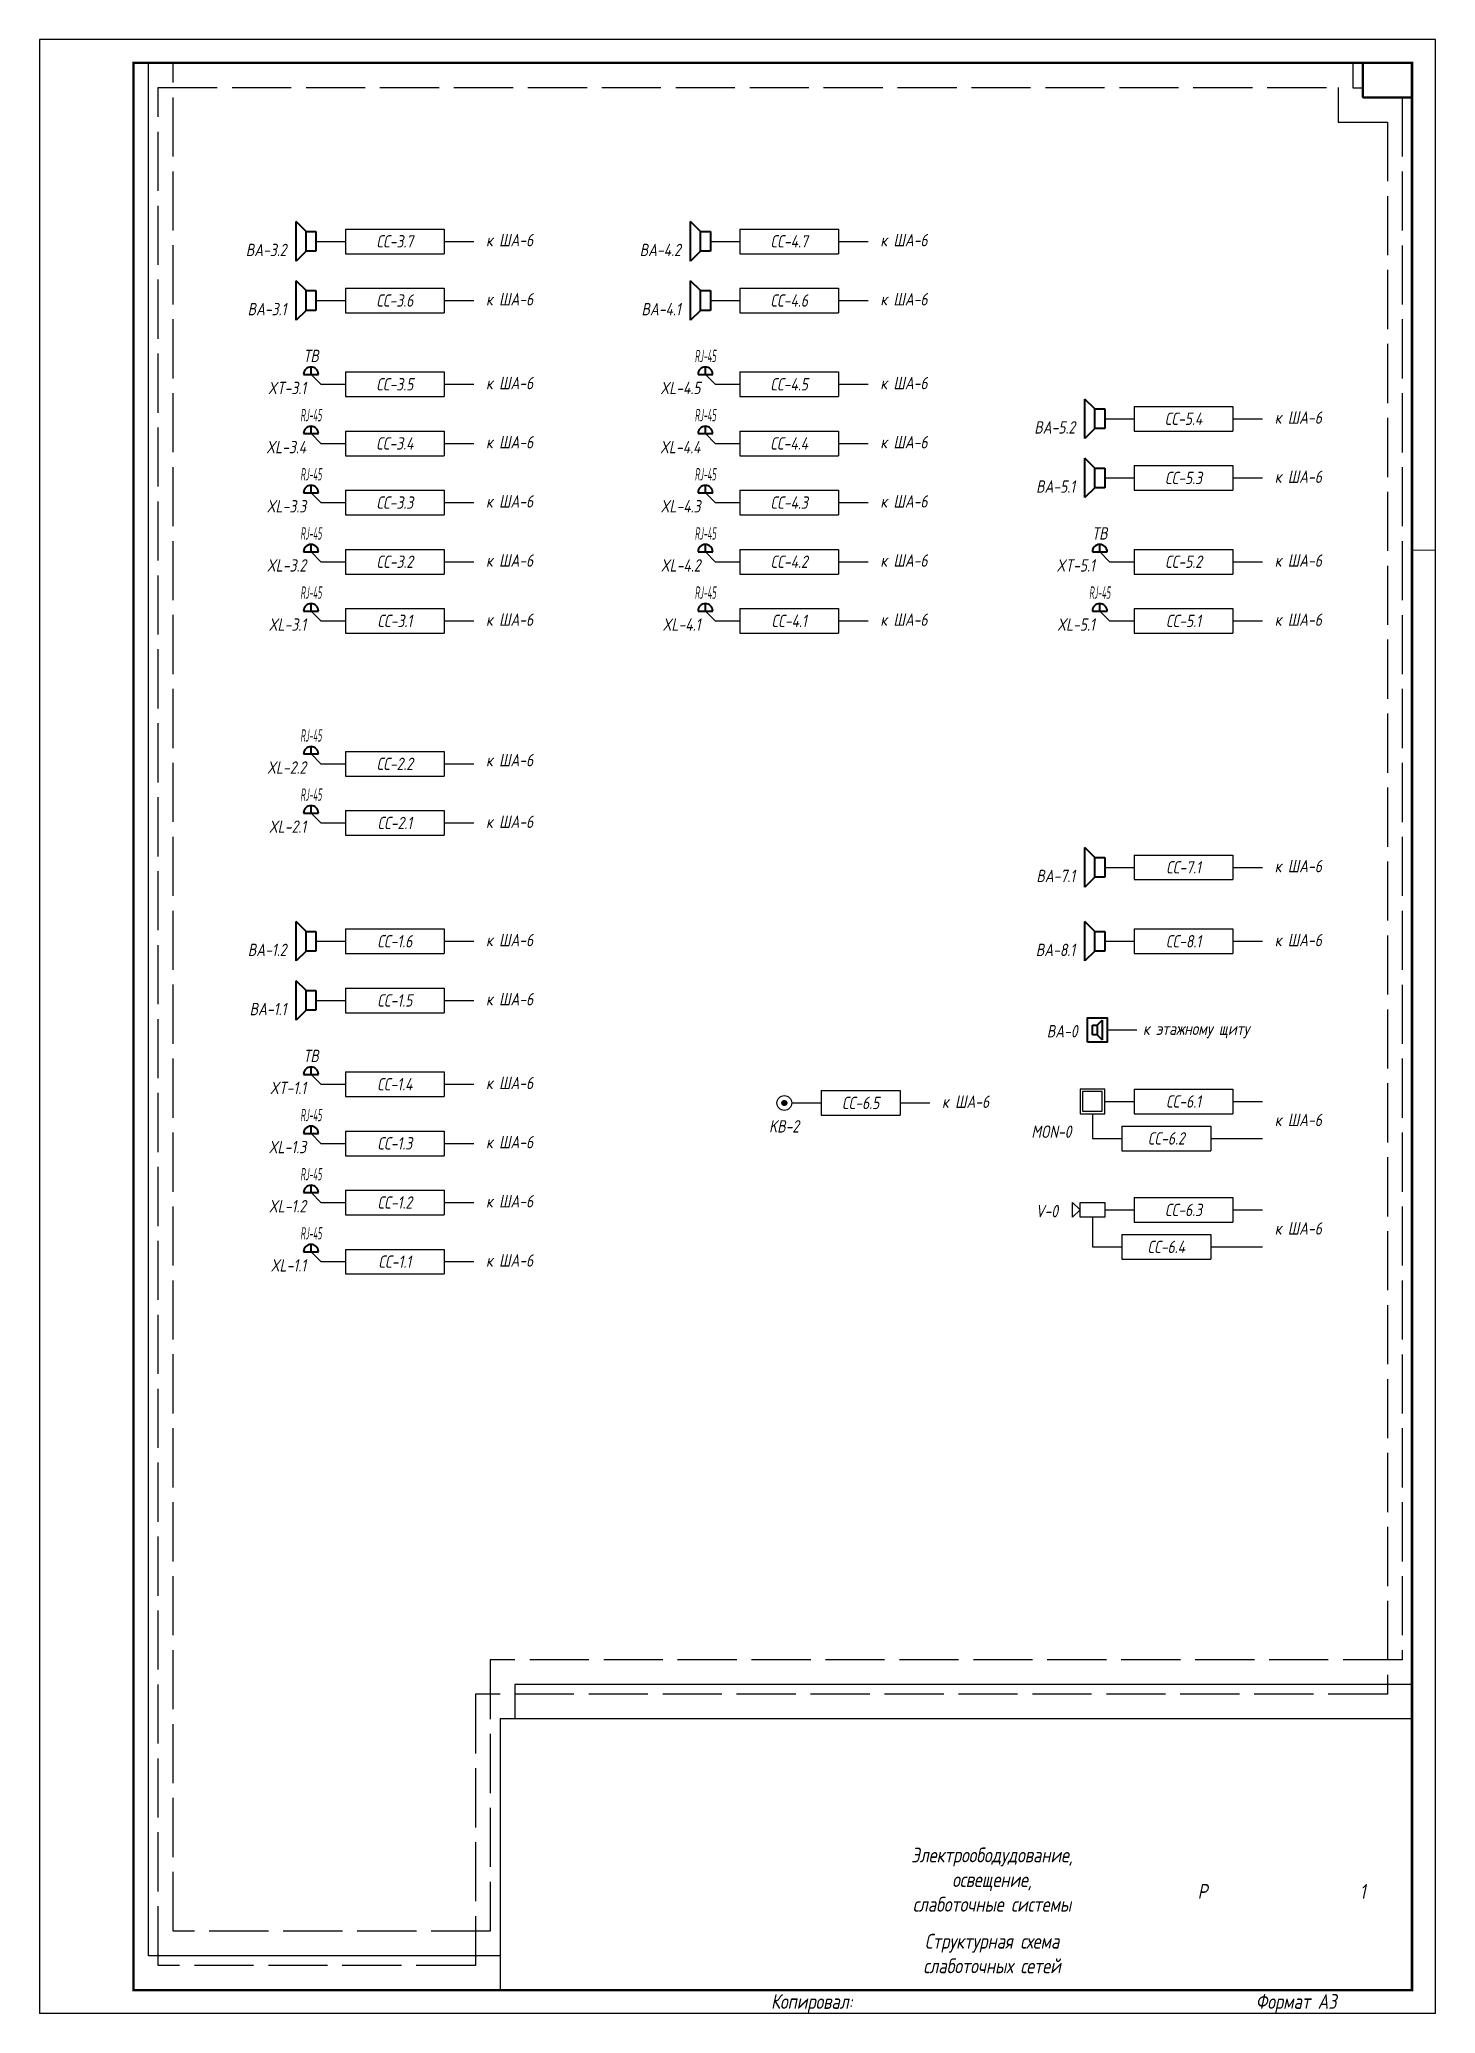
# Paper-space layout 'слаботочка' of a CAD drawing. Header units: millimetres. Extents: x 9 to 292, y 1 to 402.
# The model-space entities are those that its viewports show. They can reach past a viewport. Long polylines and large blocks are cut down to what shows.
import ezdxf
from ezdxf.enums import TextEntityAlignment as Align

# ---------------------------------------------------------------- set-up
doc = ezdxf.new("R2010")
doc.units = ezdxf.units.MM
doc.linetypes.add('ACAD_ISO02W100', pattern=[15, 12, -3])
for name, color, linetype in [('05 Слаботочка', 7, 'Continuous'), ('10 СОТ', 7, 'Continuous'), ('stamp', 7, 'Continuous')]:
    doc.layers.add(name, color=color, linetype=linetype)
doc.layers.add('noprint', color=2, linetype='Continuous', plot=False)
doc.styles.get("Standard").update_dxf_attribs({"font": 'arial.ttf'})
doc.styles.add('ГОСТ-ISOCPEUR', font='isocpeui.ttf', dxfattribs={"width": 0.8})
doc.linetypes.add('LAN_LINE', pattern='A,0.2,-0.05,["LAN",Standard,S=0.1,R=0,X=0,Y=-0.05],-0.3,0.1', length=0.65)

# ---------------------------------------------------------------- blocks, each defined once
blk = doc.blocks.new('розетка RJ-45')
at = {"color": 0, "lineweight": -2}
for p, q in [((-1.5, 0), (1.5, 0)), ((0, 0), (0, 1.5))]:
    blk.add_line(p, q, dxfattribs=at)
blk.add_arc((0, 0), 1.5, 0, 180, dxfattribs=at)
at = {"color": 0, "lineweight": -2, "style": 'ГОСТ-ISOCPEUR', "width": 0.4}
blk.add_text('RJ-45', height=2.5, dxfattribs=at).set_placement((0, 2.5), align=Align.CENTER)
blk = doc.blocks.new('розетка ТВ')
at = {"color": 0, "lineweight": -2}
for p, q in [((-1.5, 0), (1.5, 0)), ((0, 0), (0, 1.5))]:
    blk.add_line(p, q, dxfattribs=at)
blk.add_arc((0, 0), 1.5, 0, 180, dxfattribs=at)
at = {"color": 0, "lineweight": -2, "style": 'ГОСТ-ISOCPEUR', "width": 0.8}
blk.add_text('ТВ', height=2.5, dxfattribs=at).set_placement((0, 2.5), align=Align.CENTER)
blk = doc.blocks.new('*T152')
at = {"color": 0, "lineweight": -2}
for p, q in [((0, 0), (20, 0)), ((0, 0), (0, -5)), ((20, 0), (20, -5)), ((0, -5), (20, -5))]:
    blk.add_line(p, q, dxfattribs=at)
at = {"color": 0, "insert": (10, -2.5), "char_height": 2.5, "width": 19, "attachment_point": 5, "style": 'ГОСТ-ISOCPEUR'}
blk.add_mtext('{СС-1.1}', dxfattribs=at)
blk = doc.blocks.new('*T153')
at = {"color": 0, "lineweight": -2}
for p, q in [((0, 0), (20, 0)), ((0, 0), (0, -5)), ((20, 0), (20, -5)), ((0, -5), (20, -5))]:
    blk.add_line(p, q, dxfattribs=at)
at = {"color": 0, "insert": (10, -2.5), "char_height": 2.5, "width": 19, "attachment_point": 5, "style": 'ГОСТ-ISOCPEUR'}
blk.add_mtext('{СС-1.2}', dxfattribs=at)
blk = doc.blocks.new('*T154')
at = {"color": 0, "lineweight": -2}
for p, q in [((0, 0), (20, 0)), ((0, 0), (0, -5)), ((20, 0), (20, -5)), ((0, -5), (20, -5))]:
    blk.add_line(p, q, dxfattribs=at)
at = {"color": 0, "insert": (10, -2.5), "char_height": 2.5, "width": 19, "attachment_point": 5, "style": 'ГОСТ-ISOCPEUR'}
blk.add_mtext('{СС-1.3}', dxfattribs=at)
blk = doc.blocks.new('*T155')
at = {"color": 0, "lineweight": -2}
for p, q in [((0, 0), (20, 0)), ((0, 0), (0, -5)), ((20, 0), (20, -5)), ((0, -5), (20, -5))]:
    blk.add_line(p, q, dxfattribs=at)
at = {"color": 0, "insert": (10, -2.5), "char_height": 2.5, "width": 19, "attachment_point": 5, "style": 'ГОСТ-ISOCPEUR'}
blk.add_mtext('{СС-2.1}', dxfattribs=at)
blk = doc.blocks.new('*T156')
at = {"color": 0, "lineweight": -2}
for p, q in [((0, 0), (20, 0)), ((0, 0), (0, -5)), ((20, 0), (20, -5)), ((0, -5), (20, -5))]:
    blk.add_line(p, q, dxfattribs=at)
at = {"color": 0, "insert": (10, -2.5), "char_height": 2.5, "width": 19, "attachment_point": 5, "style": 'ГОСТ-ISOCPEUR'}
blk.add_mtext('{СС-2.2}', dxfattribs=at)
blk = doc.blocks.new('*T157')
at = {"color": 0, "lineweight": -2}
for p, q in [((0, 0), (20, 0)), ((0, 0), (0, -5)), ((20, 0), (20, -5)), ((0, -5), (20, -5))]:
    blk.add_line(p, q, dxfattribs=at)
at = {"color": 0, "insert": (10, -2.5), "char_height": 2.5, "width": 19, "attachment_point": 5, "style": 'ГОСТ-ISOCPEUR'}
blk.add_mtext('{СС-3.1}', dxfattribs=at)
blk = doc.blocks.new('*T158')
at = {"color": 0, "lineweight": -2}
for p, q in [((0, 0), (20, 0)), ((0, 0), (0, -5)), ((20, 0), (20, -5)), ((0, -5), (20, -5))]:
    blk.add_line(p, q, dxfattribs=at)
at = {"color": 0, "insert": (10, -2.5), "char_height": 2.5, "width": 19, "attachment_point": 5, "style": 'ГОСТ-ISOCPEUR'}
blk.add_mtext('{СС-3.2}', dxfattribs=at)
blk = doc.blocks.new('*T159')
at = {"color": 0, "lineweight": -2}
for p, q in [((0, 0), (20, 0)), ((0, 0), (0, -5)), ((20, 0), (20, -5)), ((0, -5), (20, -5))]:
    blk.add_line(p, q, dxfattribs=at)
at = {"color": 0, "insert": (10, -2.5), "char_height": 2.5, "width": 19, "attachment_point": 5, "style": 'ГОСТ-ISOCPEUR'}
blk.add_mtext('{СС-3.3}', dxfattribs=at)
blk = doc.blocks.new('*T160')
at = {"color": 0, "lineweight": -2}
for p, q in [((0, 0), (20, 0)), ((0, 0), (0, -5)), ((20, 0), (20, -5)), ((0, -5), (20, -5))]:
    blk.add_line(p, q, dxfattribs=at)
at = {"color": 0, "insert": (10, -2.5), "char_height": 2.5, "width": 19, "attachment_point": 5, "style": 'ГОСТ-ISOCPEUR'}
blk.add_mtext('{СС-3.4}', dxfattribs=at)
blk = doc.blocks.new('*T161')
at = {"color": 0, "lineweight": -2}
for p, q in [((0, 0), (20, 0)), ((0, 0), (0, -5)), ((20, 0), (20, -5)), ((0, -5), (20, -5))]:
    blk.add_line(p, q, dxfattribs=at)
at = {"color": 0, "insert": (10, -2.5), "char_height": 2.5, "width": 19, "attachment_point": 5, "style": 'ГОСТ-ISOCPEUR'}
blk.add_mtext('{СС-4.1}', dxfattribs=at)
blk = doc.blocks.new('*T162')
at = {"color": 0, "lineweight": -2}
for p, q in [((0, 0), (20, 0)), ((0, 0), (0, -5)), ((20, 0), (20, -5)), ((0, -5), (20, -5))]:
    blk.add_line(p, q, dxfattribs=at)
at = {"color": 0, "insert": (10, -2.5), "char_height": 2.5, "width": 19, "attachment_point": 5, "style": 'ГОСТ-ISOCPEUR'}
blk.add_mtext('{СС-4.2}', dxfattribs=at)
blk = doc.blocks.new('*T163')
at = {"color": 0, "lineweight": -2}
for p, q in [((0, 0), (20, 0)), ((0, 0), (0, -5)), ((20, 0), (20, -5)), ((0, -5), (20, -5))]:
    blk.add_line(p, q, dxfattribs=at)
at = {"color": 0, "insert": (10, -2.5), "char_height": 2.5, "width": 19, "attachment_point": 5, "style": 'ГОСТ-ISOCPEUR'}
blk.add_mtext('{СС-4.3}', dxfattribs=at)
blk = doc.blocks.new('*T164')
at = {"color": 0, "lineweight": -2}
for p, q in [((0, 0), (20, 0)), ((0, 0), (0, -5)), ((20, 0), (20, -5)), ((0, -5), (20, -5))]:
    blk.add_line(p, q, dxfattribs=at)
at = {"color": 0, "insert": (10, -2.5), "char_height": 2.5, "width": 19, "attachment_point": 5, "style": 'ГОСТ-ISOCPEUR'}
blk.add_mtext('{СС-4.4}', dxfattribs=at)
blk = doc.blocks.new('*T165')
at = {"color": 0, "lineweight": -2}
for p, q in [((0, 0), (20, 0)), ((0, 0), (0, -5)), ((20, 0), (20, -5)), ((0, -5), (20, -5))]:
    blk.add_line(p, q, dxfattribs=at)
at = {"color": 0, "insert": (10, -2.5), "char_height": 2.5, "width": 19, "attachment_point": 5, "style": 'ГОСТ-ISOCPEUR'}
blk.add_mtext('{СС-4.5}', dxfattribs=at)
blk = doc.blocks.new('*T166')
at = {"color": 0, "lineweight": -2}
for p, q in [((0, 0), (20, 0)), ((0, 0), (0, -5)), ((20, 0), (20, -5)), ((0, -5), (20, -5))]:
    blk.add_line(p, q, dxfattribs=at)
at = {"color": 0, "insert": (10, -2.5), "char_height": 2.5, "width": 19, "attachment_point": 5, "style": 'ГОСТ-ISOCPEUR'}
blk.add_mtext('{СС-5.1}', dxfattribs=at)
blk = doc.blocks.new('*T167')
at = {"color": 0, "lineweight": -2}
for p, q in [((0, 0), (20, 0)), ((0, 0), (0, -5)), ((20, 0), (20, -5)), ((0, -5), (20, -5))]:
    blk.add_line(p, q, dxfattribs=at)
at = {"color": 0, "insert": (10, -2.5), "char_height": 2.5, "width": 19, "attachment_point": 5, "style": 'ГОСТ-ISOCPEUR'}
blk.add_mtext('{СС-1.4}', dxfattribs=at)
blk = doc.blocks.new('*T168')
at = {"color": 0, "lineweight": -2}
for p, q in [((0, 0), (20, 0)), ((0, 0), (0, -5)), ((20, 0), (20, -5)), ((0, -5), (20, -5))]:
    blk.add_line(p, q, dxfattribs=at)
at = {"color": 0, "insert": (10, -2.5), "char_height": 2.5, "width": 19, "attachment_point": 5, "style": 'ГОСТ-ISOCPEUR'}
blk.add_mtext('{СС-3.5}', dxfattribs=at)
blk = doc.blocks.new('*T169')
at = {"color": 0, "lineweight": -2}
for p, q in [((0, 0), (20, 0)), ((0, 0), (0, -5)), ((20, 0), (20, -5)), ((0, -5), (20, -5))]:
    blk.add_line(p, q, dxfattribs=at)
at = {"color": 0, "insert": (10, -2.5), "char_height": 2.5, "width": 19, "attachment_point": 5, "style": 'ГОСТ-ISOCPEUR'}
blk.add_mtext('{СС-5.2}', dxfattribs=at)
blk = doc.blocks.new('громкоговоритель')
at = {"color": 0, "lineweight": -2}
for p, q in [((0, -2), (0, 2)), ((0, 2), (2, 2)), ((2, 2), (4, 4)), ((2, 2), (2, -2)), ((4, 4), (4, -4)), ((2, -2), (0, -2)), ((2, -2), (4, -4))]:
    blk.add_line(p, q, dxfattribs=at)
blk = doc.blocks.new('*T170')
at = {"color": 0, "lineweight": -2}
for p, q in [((0, 0), (20, 0)), ((0, 0), (0, -5)), ((20, 0), (20, -5)), ((0, -5), (20, -5))]:
    blk.add_line(p, q, dxfattribs=at)
at = {"color": 0, "insert": (10, -2.5), "char_height": 2.5, "width": 19, "attachment_point": 5, "style": 'ГОСТ-ISOCPEUR'}
blk.add_mtext('{СС-1.5}', dxfattribs=at)
blk = doc.blocks.new('*T171')
at = {"color": 0, "lineweight": -2}
for p, q in [((0, 0), (20, 0)), ((0, 0), (0, -5)), ((20, 0), (20, -5)), ((0, -5), (20, -5))]:
    blk.add_line(p, q, dxfattribs=at)
at = {"color": 0, "insert": (10, -2.5), "char_height": 2.5, "width": 19, "attachment_point": 5, "style": 'ГОСТ-ISOCPEUR'}
blk.add_mtext('{СС-1.6}', dxfattribs=at)
blk = doc.blocks.new('*T172')
at = {"color": 0, "lineweight": -2}
for p, q in [((0, 0), (20, 0)), ((0, 0), (0, -5)), ((20, 0), (20, -5)), ((0, -5), (20, -5))]:
    blk.add_line(p, q, dxfattribs=at)
at = {"color": 0, "insert": (10, -2.5), "char_height": 2.5, "width": 19, "attachment_point": 5, "style": 'ГОСТ-ISOCPEUR'}
blk.add_mtext('{СС-3.6}', dxfattribs=at)
blk = doc.blocks.new('*T173')
at = {"color": 0, "lineweight": -2}
for p, q in [((0, 0), (20, 0)), ((0, 0), (0, -5)), ((20, 0), (20, -5)), ((0, -5), (20, -5))]:
    blk.add_line(p, q, dxfattribs=at)
at = {"color": 0, "insert": (10, -2.5), "char_height": 2.5, "width": 19, "attachment_point": 5, "style": 'ГОСТ-ISOCPEUR'}
blk.add_mtext('{СС-3.7}', dxfattribs=at)
blk = doc.blocks.new('*T174')
at = {"color": 0, "lineweight": -2}
for p, q in [((0, 0), (20, 0)), ((0, 0), (0, -5)), ((20, 0), (20, -5)), ((0, -5), (20, -5))]:
    blk.add_line(p, q, dxfattribs=at)
at = {"color": 0, "insert": (10, -2.5), "char_height": 2.5, "width": 19, "attachment_point": 5, "style": 'ГОСТ-ISOCPEUR'}
blk.add_mtext('{СС-4.6}', dxfattribs=at)
blk = doc.blocks.new('*T175')
at = {"color": 0, "lineweight": -2}
for p, q in [((0, 0), (20, 0)), ((0, 0), (0, -5)), ((20, 0), (20, -5)), ((0, -5), (20, -5))]:
    blk.add_line(p, q, dxfattribs=at)
at = {"color": 0, "insert": (10, -2.5), "char_height": 2.5, "width": 19, "attachment_point": 5, "style": 'ГОСТ-ISOCPEUR'}
blk.add_mtext('{СС-4.7}', dxfattribs=at)
blk = doc.blocks.new('*T176')
at = {"color": 0, "lineweight": -2}
for p, q in [((0, 0), (20, 0)), ((0, 0), (0, -5)), ((20, 0), (20, -5)), ((0, -5), (20, -5))]:
    blk.add_line(p, q, dxfattribs=at)
at = {"color": 0, "insert": (10, -2.5), "char_height": 2.5, "width": 19, "attachment_point": 5, "style": 'ГОСТ-ISOCPEUR'}
blk.add_mtext('{СС-5.3}', dxfattribs=at)
blk = doc.blocks.new('*T177')
at = {"color": 0, "lineweight": -2}
for p, q in [((0, 0), (20, 0)), ((0, 0), (0, -5)), ((20, 0), (20, -5)), ((0, -5), (20, -5))]:
    blk.add_line(p, q, dxfattribs=at)
at = {"color": 0, "insert": (10, -2.5), "char_height": 2.5, "width": 19, "attachment_point": 5, "style": 'ГОСТ-ISOCPEUR'}
blk.add_mtext('{СС-5.4}', dxfattribs=at)
blk = doc.blocks.new('*T178')
at = {"color": 0, "lineweight": -2}
for p, q in [((0, 0), (20, 0)), ((0, 0), (0, -5)), ((20, 0), (20, -5)), ((0, -5), (20, -5))]:
    blk.add_line(p, q, dxfattribs=at)
at = {"color": 0, "insert": (10, -2.5), "char_height": 2.5, "width": 19, "attachment_point": 5, "style": 'ГОСТ-ISOCPEUR'}
blk.add_mtext('{СС-7.1}', dxfattribs=at)
blk = doc.blocks.new('*T179')
at = {"color": 0, "lineweight": -2}
for p, q in [((0, 0), (20, 0)), ((0, 0), (0, -5)), ((20, 0), (20, -5)), ((0, -5), (20, -5))]:
    blk.add_line(p, q, dxfattribs=at)
at = {"color": 0, "insert": (10, -2.5), "char_height": 2.5, "width": 19, "attachment_point": 5, "style": 'ГОСТ-ISOCPEUR'}
blk.add_mtext('{СС-8.1}', dxfattribs=at)
blk = doc.blocks.new('аудиодомофон')
at = {"color": 0, "lineweight": -2}
for p, q in [((2, 3.5), (3, 4.5)), ((3, 4.5), (3, 0.5)), ((1, 1.5), (1, 3.5)), ((1, 3.5), (2, 3.5)), ((2, 1.5), (1, 1.5)), ((2, 3.5), (2, 1.5)), ((2, 1.5), (3, 0.5))]:
    blk.add_line(p, q, dxfattribs=at)
blk.add_lwpolyline([(0, 0), (0, 5), (4, 5), (4, 0)], close=True, dxfattribs=at)
blk = doc.blocks.new('видеокамера 800х600')
at = {"color": 0}
for p, q in [((0, 0), (0, 3)), ((0, 3), (5, 3)), ((5, 0), (0, 0)), ((5, 3), (5, 0)), ((5, 1.5), (6.5, 3)), ((6.5, 0), (5, 1.5)), ((6.5, 3), (6.5, 0))]:
    blk.add_line(p, q, dxfattribs=at)
blk = doc.blocks.new('монитор')
at = {"color": 0}
for points in [[(5, 5), (0, 5), (0, 0), (5, 0)], [(4.5, 4.5), (0.5, 4.5), (0.5, 0.5), (4.5, 0.5)]]:
    blk.add_lwpolyline(points, close=True, dxfattribs=at)
blk = doc.blocks.new('*T351')
at = {"color": 0, "lineweight": -2}
for p, q in [((0, 0), (20, 0)), ((0, 0), (0, -5)), ((20, 0), (20, -5)), ((0, -5), (20, -5))]:
    blk.add_line(p, q, dxfattribs=at)
at = {"color": 0, "insert": (10, -2.5), "char_height": 2.5, "width": 19, "attachment_point": 5, "style": 'ГОСТ-ISOCPEUR'}
blk.add_mtext('{СС-6.1}', dxfattribs=at)
blk = doc.blocks.new('*T352')
at = {"color": 0, "lineweight": -2}
for p, q in [((0, 0), (18, 0)), ((0, 0), (0, -5)), ((18, 0), (18, -5)), ((0, -5), (18, -5))]:
    blk.add_line(p, q, dxfattribs=at)
at = {"color": 0, "insert": (9, -2.5), "char_height": 2.5, "width": 17, "attachment_point": 5, "style": 'ГОСТ-ISOCPEUR'}
blk.add_mtext('{СС-6.2}', dxfattribs=at)
blk = doc.blocks.new('*T353')
at = {"color": 0, "lineweight": -2}
for p, q in [((0, 0), (20, 0)), ((0, 0), (0, -5)), ((20, 0), (20, -5)), ((0, -5), (20, -5))]:
    blk.add_line(p, q, dxfattribs=at)
at = {"color": 0, "insert": (10, -2.5), "char_height": 2.5, "width": 19, "attachment_point": 5, "style": 'ГОСТ-ISOCPEUR'}
blk.add_mtext('{СС-6.3}', dxfattribs=at)
blk = doc.blocks.new('*T354')
at = {"color": 0, "lineweight": -2}
for p, q in [((0, 0), (18, 0)), ((0, 0), (0, -5)), ((18, 0), (18, -5)), ((0, -5), (18, -5))]:
    blk.add_line(p, q, dxfattribs=at)
at = {"color": 0, "insert": (9, -2.5), "char_height": 2.5, "width": 17, "attachment_point": 5, "style": 'ГОСТ-ISOCPEUR'}
blk.add_mtext('{СС-6.4}', dxfattribs=at)
blk = doc.blocks.new('*T370')
at = {"color": 0, "lineweight": -2}
for p, q in [((0, 0), (16, 0)), ((0, 0), (0, -5)), ((16, 0), (16, -5)), ((0, -5), (16, -5))]:
    blk.add_line(p, q, dxfattribs=at)
at = {"color": 0, "insert": (8, -2.5), "char_height": 2.5, "width": 15, "attachment_point": 5, "style": 'ГОСТ-ISOCPEUR'}
blk.add_mtext('{СС-6.5}', dxfattribs=at)
blk = doc.blocks.new('тревожная кнопка')
at = {"lineweight": -2}
h = blk.add_hatch(color=0, dxfattribs=at)
h.dxf.hatch_style = 1
edge = h.paths.add_edge_path()
edge.add_arc((0, 0), 0.5, 0, 360)
at = {"color": 0, "lineweight": -2}
for radius in [1.5, 0.5]:
    blk.add_circle((0, 0), radius, dxfattribs=at)

msp = doc.modelspace()

# ---------------------------------------------------------------- linework, layer by layer
at = {"ltscale": 8}
for p, q in [((902, 335.8), (908, 335.8)), ((928, 335.8), (934, 335.8)), ((982, 335.8), (988, 335.8)), ((1008, 335.8), (1014, 335.8)), ((902, 323.8), (908, 323.8)), ((928, 323.8), (934, 323.8)), ((982, 323.8), (988, 323.8)), ((1008, 323.8), (1014, 323.8)), ((928, 306.8), (934, 306.8)), ((1062, 299.8), (1068, 299.8)), ((1088, 299.8), (1094, 299.8)), ((1062, 287.8), (1068, 287.8)), ((1088, 287.8), (1094, 287.8)), ((1088, 270.8), (1094, 270.8)), ((1062, 208.8), (1068, 208.8)), ((1088, 208.8), (1094, 208.8)), ((902, 193.8), (908, 193.8)), ((928, 193.8), (934, 193.8)), ((1062, 193.8), (1068, 193.8)), ((1088, 193.8), (1094, 193.8)), ((902, 181.8), (908, 181.8)), ((928, 181.8), (934, 181.8)), ((1062.5, 175.8), (1068.5, 175.8)), ((928, 164.8), (934, 164.8)), ((998.5, 161), (1004.5, 161)), ((1020.5, 161), (1026.5, 161)), ((1062, 161.3), (1068, 161.3)), ((1088, 161.3), (1094, 161.3)), ((1083.5, 153.8), (1094, 153.8)), ((1062, 139.3), (1068, 139.3)), ((1088, 139.3), (1094, 139.3)), ((1083.5, 131.8), (1094, 131.8))]:
    msp.add_line(p, q, dxfattribs=at)
at = {"linetype": 'LAN_LINE', "ltscale": 8}
for p, q in [((1008, 306.8), (1014, 306.8)), ((928, 294.8), (934, 294.8)), ((1008, 294.8), (1014, 294.8)), ((928, 282.8), (934, 282.8)), ((1008, 282.8), (1014, 282.8)), ((928, 270.8), (934, 270.8)), ((1008, 270.8), (1014, 270.8)), ((928, 258.8), (934, 258.8)), ((1008, 258.8), (1014, 258.8)), ((1088, 258.8), (1094, 258.8)), ((928, 229.8), (934, 229.8)), ((928, 217.8), (934, 217.8)), ((928, 152.8), (934, 152.8)), ((928, 140.8), (934, 140.8)), ((928, 128.8), (934, 128.8))]:
    msp.add_line(p, q, dxfattribs=at)
at = {"ltscale": 8, "flags": 128}
for points in [[(901, 308.8), (903, 306.8), (908, 306.8)], [(1061, 272.8), (1063, 270.8), (1068, 270.8)], [(901, 166.8), (903, 164.8), (908, 164.8)], [(1059.5, 158.8), (1059.5, 153.8), (1065.5, 153.8)], [(1059.5, 137.8), (1059.5, 131.8), (1065.5, 131.8)]]:
    msp.add_lwpolyline(points, dxfattribs=at)
at = {"linetype": 'LAN_LINE', "ltscale": 8, "flags": 128}
for points in [[(981, 308.8), (983, 306.8), (988, 306.8)], [(901, 296.8), (903, 294.8), (908, 294.8)], [(981, 296.8), (983, 294.8), (988, 294.8)], [(901, 284.8), (903, 282.8), (908, 282.8)], [(981, 284.8), (983, 282.8), (988, 282.8)], [(901, 272.8), (903, 270.8), (908, 270.8)], [(981, 272.8), (983, 270.8), (988, 270.8)], [(901, 260.8), (903, 258.8), (908, 258.8)], [(981, 260.8), (983, 258.8), (988, 258.8)], [(1061, 260.8), (1063, 258.8), (1068, 258.8)], [(901, 231.8), (903, 229.8), (908, 229.8)], [(901, 219.8), (903, 217.8), (908, 217.8)], [(901, 154.8), (903, 152.8), (908, 152.8)], [(901, 142.8), (903, 140.8), (908, 140.8)], [(901, 130.8), (903, 128.8), (908, 128.8)]]:
    msp.add_lwpolyline(points, dxfattribs=at)
at = {"layer": 'noprint'}
msp.add_lwpolyline([(868, 378.95), (1117.36, 378.95), (1117.36, 371.95), (1127.36, 371.95), (1127.36, 43), (942.36, 43), (942.36, -12), (868, -12)], close=True, dxfattribs=at)
at = {"layer": 'noprint', "linetype": 'ACAD_ISO02W100'}
msp.add_lwpolyline([(873, 373.95), (1112.36, 373.95), (1112.36, 366.95), (1122.36, 366.95), (1122.36, 48), (937.36, 48), (937.36, -7), (873, -7)], close=True, dxfattribs=at)

# ---------------------------------------------------------------- block references
at = {"lineweight": 40, "rotation": 180}
for p in [(902, 335.8), (982, 335.8), (902, 323.8), (982, 323.8), (1062, 299.8), (1062, 287.8), (1062, 208.8), (902, 193.8), (1062, 193.8), (902, 181.8)]:
    msp.add_blockref('громкоговоритель', p, dxfattribs=at)
for name, p in [('*T173', (908, 338.3)), ('*T175', (988, 338.3)), ('*T172', (908, 326.3)), ('*T174', (988, 326.3)), ('*T168', (908, 309.3)), ('*T165', (988, 309.3)), ('*T177', (1068, 302.3)), ('*T160', (908, 297.3)), ('*T164', (988, 297.3)), ('*T176', (1068, 290.3)), ('*T159', (908, 285.3)), ('*T163', (988, 285.3)), ('*T158', (908, 273.3)), ('*T162', (988, 273.3)), ('*T169', (1068, 273.3)), ('*T157', (908, 261.3)), ('*T161', (988, 261.3)), ('*T166', (1068, 261.3)), ('*T156', (908, 232.3)), ('*T155', (908, 220.3)), ('*T178', (1068, 211.3)), ('*T171', (908, 196.3)), ('*T179', (1068, 196.3)), ('*T170', (908, 184.3)), ('*T167', (908, 167.3)), ('тревожная кнопка', (997, 161)), ('*T370', (1004.5, 163.5)), ('*T351', (1068, 163.8)), ('*T352', (1065.5, 156.3)), ('*T154', (908, 155.3)), ('*T153', (908, 143.3)), ('*T353', (1068, 141.8)), ('*T354', (1065.5, 134.3)), ('*T152', (908, 131.3))]:
    msp.add_blockref(name, p)
at = {"color": 6, "lineweight": 40}
for name, p in [('розетка ТВ', (901, 308.8)), ('розетка RJ-45', (981, 308.8)), ('розетка RJ-45', (901, 296.8)), ('розетка RJ-45', (981, 296.8)), ('розетка RJ-45', (901, 284.8)), ('розетка RJ-45', (981, 284.8)), ('розетка RJ-45', (901, 272.8)), ('розетка RJ-45', (981, 272.8)), ('розетка ТВ', (1061, 272.8)), ('розетка RJ-45', (901, 260.8)), ('розетка RJ-45', (981, 260.8)), ('розетка RJ-45', (1061, 260.8)), ('розетка RJ-45', (901, 231.8)), ('розетка RJ-45', (901, 219.8)), ('розетка ТВ', (901, 166.8)), ('розетка RJ-45', (901, 154.8)), ('розетка RJ-45', (901, 142.8)), ('розетка RJ-45', (901, 130.8))]:
    msp.add_blockref(name, p, dxfattribs=at)
at = {"lineweight": 40}
msp.add_blockref('аудиодомофон', (1058.5, 173.3), dxfattribs=at)
at = {"layer": '10 СОТ'}
msp.add_blockref('монитор', (1057, 158.8), dxfattribs=at)
at = {"layer": '10 СОТ', "color": 1, "rotation": 180}
msp.add_blockref('видеокамера 800х600', (1062, 140.8), dxfattribs=at)

# ---------------------------------------------------------------- texts
at = {"style": 'ГОСТ-ISOCPEUR', "width": 0.8}
for s, p in [('к ША-6', (936.5, 334.8)), ('к ША-6', (1016.5, 334.8)), ('к ША-6', (936.5, 322.8)), ('к ША-6', (1016.5, 322.8)), ('к ША-6', (936.5, 305.8)), ('к ША-6', (1016.5, 305.8)), ('к ША-6', (1096.5, 298.8)), ('к ША-6', (936.5, 293.8)), ('к ША-6', (1016.5, 293.8)), ('к ША-6', (1096.5, 286.8)), ('к ША-6', (936.5, 281.8)), ('к ША-6', (1016.5, 281.8)), ('к ША-6', (936.5, 269.8)), ('к ША-6', (1016.5, 269.8)), ('к ША-6', (1096.5, 269.8)), ('к ША-6', (936.5, 257.8)), ('к ША-6', (1016.5, 257.8)), ('к ША-6', (1096.5, 257.8)), ('к ША-6', (936.5, 229.3)), ('к ША-6', (936.5, 216.8)), ('к ША-6', (1096.5, 207.8)), ('к ША-6', (936.5, 192.8)), ('к ША-6', (1096.5, 192.8)), ('к ША-6', (936.5, 180.8)), ('к этажному щиту', (1069.77, 174.8)), ('к ША-6', (936.5, 163.8)), ('к ША-6', (1029, 160)), ('к ША-6', (1096.5, 156.3)), ('к ША-6', (936.5, 151.8)), ('к ША-6', (936.5, 139.8)), ('к ША-6', (1096.5, 134.3)), ('к ША-6', (936.5, 127.8))]:
    msp.add_text(s, height=2.5, dxfattribs=at).set_placement(p)
for s, p in [('BA-3.2', (896, 332.8)), ('BA-4.2', (976, 332.8)), ('BA-3.1', (896, 320.8)), ('BA-4.1', (976, 320.8)), ('XT-3.1', (900, 304.8)), ('XL-4.5', (980, 304.8)), ('BA-5.2', (1056, 296.8)), ('XL-3.4', (900, 292.8)), ('XL-4.4', (980, 292.8)), ('BA-5.1', (1056, 284.8)), ('XL-3.3', (900, 280.8)), ('XL-4.3', (980, 280.8)), ('XL-3.2', (900, 268.8)), ('XL-4.2', (980, 268.8)), ('XT-5.1', (1060, 268.8)), ('XL-3.1', (900, 256.8)), ('XL-4.1', (980, 256.8)), ('XL-5.1', (1060, 256.8)), ('XL-2.2', (900, 227.8)), ('XL-2.1', (900, 215.8)), ('BA-7.1', (1056, 205.8)), ('BA-1.2', (896, 190.8)), ('BA-8.1', (1056, 190.8)), ('BA-1.1', (896, 178.8)), ('BA-0', (1056.5, 174.3)), ('XT-1.1', (900, 162.8)), ('KB-2', (1000, 155)), ('XL-1.3', (900, 150.8)), ('XL-1.2', (900, 138.8)), ('XL-1.1', (900, 126.8))]:
    msp.add_text(s, height=2.5, dxfattribs=at).set_placement(p, align=Align.RIGHT)
at = {"layer": '05 Слаботочка', "linetype": 'Continuous', "style": 'ГОСТ-ISOCPEUR', "width": 0.8}
for s, p in [('MON-0', (1047.13, 153.92)), ('V-0', (1048, 137.8))]:
    msp.add_text(s, height=2.5, dxfattribs=at).set_placement(p)

psp = doc.layouts.new('слаботочка')

# ---------------------------------------------------------------- linework, layer by layer
at = {"const_width": 0.477}
psp.add_lwpolyline([(28.32, 6.15), (28.32, 397.11), (287.68, 397.11), (287.68, 6.15)], close=True, dxfattribs=at)
at = {"layer": 'noprint'}
for p, q in [((292.45, 401.87), (9.25, 401.87)), ((9.25, 401.87), (9.25, 1.38)), ((292.45, 1.38), (292.45, 401.87)), ((292.45, 1.38), (9.25, 1.38))]:
    psp.add_line(p, q, dxfattribs=at)
at = {"layer": 'noprint', "linetype": 'ACAD_ISO02W100'}
psp.add_lwpolyline([(33.32, 11.15), (33.32, 392.11), (272.68, 392.11), (272.68, 385.11), (282.68, 385.11), (282.68, 66.15), (97.68, 66.15), (97.68, 11.15)], close=True, dxfattribs=at)
at = {"layer": 'stamp', "lineweight": 0}
psp.add_line((292.45, 298.29), (287.45, 298.29), dxfattribs=at)
at = {"layer": 'stamp'}
psp.add_lwpolyline([(28.32, 397.11), (277.68, 397.11), (277.68, 390.11), (287.68, 390.11), (287.68, 61.15), (102.68, 61.15), (102.68, 6.15), (28.32, 6.15)], close=True, dxfattribs=at)
at = {"layer": 'stamp', "lineweight": 50}
psp.add_lwpolyline([(277.68, 390.11), (287.68, 390.11), (287.68, 397.11), (277.68, 397.11)], close=True, dxfattribs=at)

# ---------------------------------------------------------------- texts
at = {"layer": 'stamp', "lineweight": 35, "style": 'ГОСТ-ISOCPEUR', "width": 0.8}
for s, p in [('Копировал:', (157.64, 2.33)), ('Формат А3', (255.97, 2.33))]:
    psp.add_text(s, height=2.995, dxfattribs=at).set_placement(p)
at = {"layer": 'stamp', "lineweight": 35, "char_height": 3, "width": 70.1573, "attachment_point": 5, "style": 'ГОСТ-ISOCPEUR'}
for s, insert in [('{Электроободудование,\\Pосвещение,\\Pслаботочные системы}', (202.49, 28.55)), ('{Структурная схема\\Pслаботочных сетей}', (202.49, 13.55))]:
    psp.add_mtext(s, dxfattribs=dict(at, insert=insert))
at = {"layer": 'stamp', "ltscale": 100, "char_height": 3, "attachment_point": 4, "style": 'ГОСТ-ISOCPEUR'}
for s, insert, width in [('{\\pxqc;Р}', (237.68, 26.15), 15), ('\\pxqc;1', (267.68, 26.15), 20)]:
    psp.add_mtext(s, dxfattribs=dict(at, insert=insert, width=width))

# ---------------------------------------------------------------- viewports
at = {"layer": 'stamp'}
vp = psp.add_viewport(center=(158, 201.63), size=(259.36, 390.954), view_center_point=(994.66, 176.51), view_height=390.954, dxfattribs=at)
vp.dxf.flags = 0x10000  # cut along an outline
vp.dxf.clipping_boundary_handle = psp.add_lwpolyline([(28.32, 397.11), (277.68, 397.11), (277.68, 390.11), (287.68, 390.11), (287.68, 61.15), (102.68, 61.15), (102.68, 6.15), (28.32, 6.15)], format="xyb", close=True, dxfattribs={"invisible": 1}).dxf.handle

doc.saveas('drawing.dxf')
